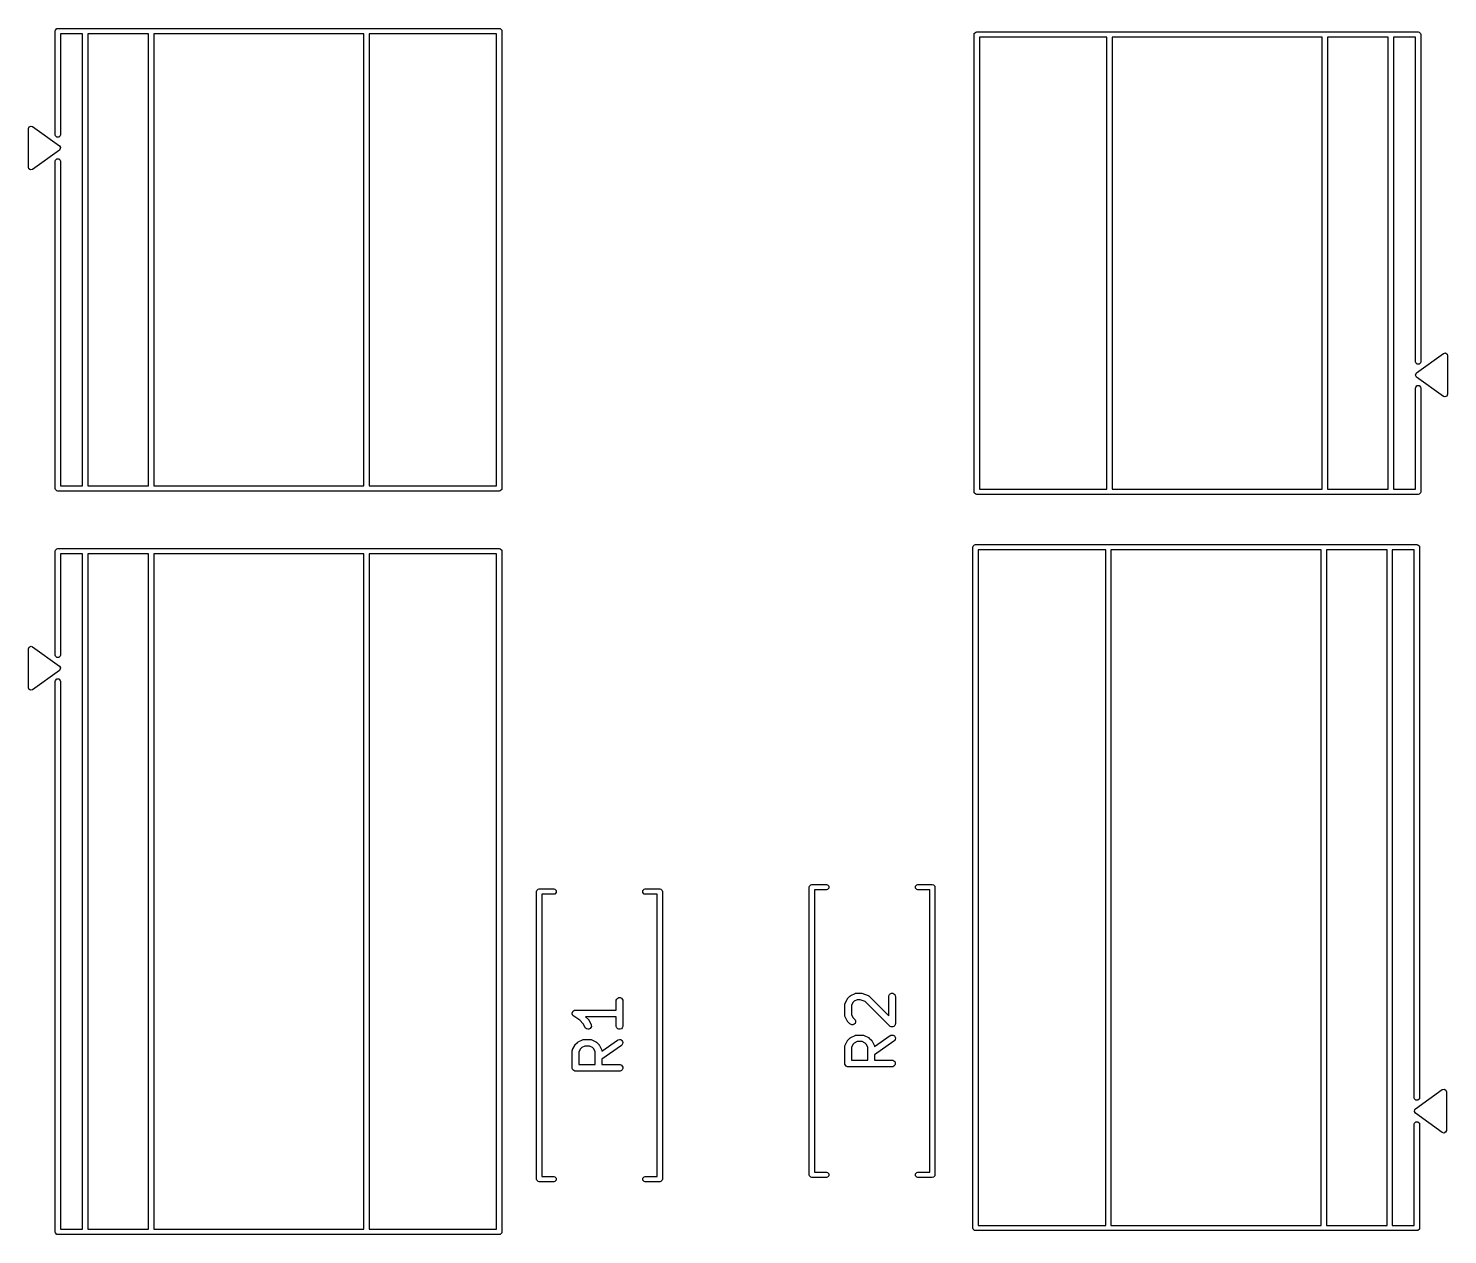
# Model space of a CAD drawing. Header units: millimetres. Extents: x 69 to 108.1, y -103.8 to -33.5.
# Drawn here: x 75.86 to 108.14, y -60.96 to -33.53 of the extents above; entities that cross this region are included whole.
import ezdxf

# ---------------------------------------------------------------- set-up
doc = ezdxf.new("R2010")
doc.units = ezdxf.units.MM
doc.layers.add('BLACK', color=7, linetype='CONTINUOUS')

msp = doc.modelspace()

# ---------------------------------------------------------------- linework, layer by layer
at = {"layer": 'BLACK', "linetype": 'CONTINUOUS'}
for p, q in [((76.47, -33.59), (76.474567, -33.567039)), ((76.474567, -33.567039), (76.507039, -33.534567)), ((76.507039, -33.534567), (76.53, -33.53)), ((76.53, -33.53), (86.57, -33.53)), ((86.57, -33.53), (86.592961, -33.534567)), ((86.592961, -33.534567), (86.625433, -33.567039)), ((86.625433, -33.567039), (86.63, -33.59)), ((76.47, -35.95), (76.47, -33.59)), ((77.09, -33.65), (76.59, -33.65)), ((76.59, -33.65), (76.59, -35.95)), ((77.09, -43.93), (77.09, -33.65)), ((77.21, -33.65), (77.21, -43.93)), ((78.59, -33.65), (77.21, -33.65)), ((78.59, -43.93), (78.59, -33.65)), ((78.71, -33.65), (78.71, -43.93)), ((83.49, -33.65), (78.71, -33.65)), ((83.49, -43.93), (83.49, -33.65)), ((83.61, -33.65), (83.61, -43.93)), ((86.51, -33.65), (83.61, -33.65)), ((86.51, -43.93), (86.51, -33.65)), ((86.63, -33.59), (86.63, -43.99)), ((97.37, -33.67), (97.374567, -33.647039)), ((97.37, -44.07), (97.37, -33.67)), ((97.374567, -33.647039), (97.407039, -33.614567)), ((97.407039, -33.614567), (97.43, -33.61)), ((97.43, -33.61), (107.47, -33.61)), ((97.49, -33.73), (97.49, -44.01)), ((100.39, -33.73), (97.49, -33.73)), ((100.39, -44.01), (100.39, -33.73)), ((100.51, -33.73), (100.51, -44.01)), ((105.29, -33.73), (100.51, -33.73)), ((105.29, -44.01), (105.29, -33.73)), ((105.41, -33.73), (105.41, -44.01)), ((106.79, -33.73), (105.41, -33.73)), ((106.79, -44.01), (106.79, -33.73)), ((107.41, -33.73), (106.91, -33.73)), ((106.91, -33.73), (106.91, -44.01)), ((107.41, -41.11), (107.41, -33.73)), ((107.47, -33.61), (107.492961, -33.614567)), ((107.492961, -33.614567), (107.525433, -33.647039)), ((107.525433, -33.647039), (107.53, -33.67)), ((107.53, -33.67), (107.53, -41.11)), ((75.86, -35.81), (75.877574, -35.767574)), ((75.86, -36.69), (75.86, -35.81)), ((75.877574, -35.767574), (75.92, -35.75)), ((75.92, -35.75), (75.9551, -35.761338)), ((75.9551, -35.761338), (76.5651, -36.201338)), ((76.474567, -35.972961), (76.47, -35.95)), ((76.507039, -36.005433), (76.474567, -35.972961)), ((76.552961, -36.005433), (76.507039, -36.005433)), ((76.585433, -35.972961), (76.552961, -36.005433)), ((76.59, -35.95), (76.585433, -35.972961)), ((76.5651, -36.298662), (75.9551, -36.738662)), ((76.5651, -36.201338), (76.589229, -36.240411)), ((76.578662, -36.2851), (76.5651, -36.298662)), ((76.589229, -36.240411), (76.578662, -36.2851)), ((75.871338, -36.7251), (75.86, -36.69)), ((75.910411, -36.749229), (75.871338, -36.7251)), ((75.9551, -36.738662), (75.910411, -36.749229)), ((76.47, -36.55), (76.474567, -36.527039)), ((76.47, -43.99), (76.47, -36.55)), ((76.474567, -36.527039), (76.507039, -36.494567)), ((76.507039, -36.494567), (76.552961, -36.494567)), ((76.552961, -36.494567), (76.585433, -36.527039)), ((76.585433, -36.527039), (76.59, -36.55)), ((76.59, -36.55), (76.59, -43.93)), ((107.4349, -41.361338), (108.0449, -40.921338)), ((108.0449, -40.921338), (108.089589, -40.910771)), ((108.089589, -40.910771), (108.128662, -40.9349)), ((108.128662, -40.9349), (108.14, -40.97)), ((108.14, -40.97), (108.14, -41.85)), ((107.414567, -41.132961), (107.41, -41.11)), ((107.447039, -41.165433), (107.414567, -41.132961)), ((107.492961, -41.165433), (107.447039, -41.165433)), ((107.525433, -41.132961), (107.492961, -41.165433)), ((107.53, -41.11), (107.525433, -41.132961)), ((107.410771, -41.419589), (107.421338, -41.3749)), ((107.4349, -41.458662), (107.410771, -41.419589)), ((107.421338, -41.3749), (107.4349, -41.361338)), ((108.0449, -41.898662), (107.4349, -41.458662)), ((107.41, -41.71), (107.414567, -41.687039)), ((107.41, -44.01), (107.41, -41.71)), ((107.414567, -41.687039), (107.447039, -41.654567)), ((107.447039, -41.654567), (107.492961, -41.654567)), ((107.492961, -41.654567), (107.525433, -41.687039)), ((107.525433, -41.687039), (107.53, -41.71)), ((107.53, -41.71), (107.53, -44.07)), ((108.08, -41.91), (108.0449, -41.898662)), ((108.122426, -41.892426), (108.08, -41.91)), ((108.14, -41.85), (108.122426, -41.892426)), ((76.474567, -44.012961), (76.47, -43.99)), ((76.507039, -44.045433), (76.474567, -44.012961)), ((76.53, -44.05), (76.507039, -44.045433)), ((86.57, -44.05), (76.53, -44.05)), ((76.59, -43.93), (77.09, -43.93)), ((77.21, -43.93), (78.59, -43.93)), ((78.71, -43.93), (83.49, -43.93)), ((83.61, -43.93), (86.51, -43.93)), ((86.592961, -44.045433), (86.57, -44.05)), ((86.625433, -44.012961), (86.592961, -44.045433)), ((86.63, -43.99), (86.625433, -44.012961)), ((97.374567, -44.092961), (97.37, -44.07)), ((97.407039, -44.125433), (97.374567, -44.092961)), ((97.43, -44.13), (97.407039, -44.125433)), ((107.47, -44.13), (97.43, -44.13)), ((97.49, -44.01), (100.39, -44.01)), ((100.51, -44.01), (105.29, -44.01)), ((105.41, -44.01), (106.79, -44.01)), ((106.91, -44.01), (107.41, -44.01)), ((107.492961, -44.125433), (107.47, -44.13)), ((107.525433, -44.092961), (107.492961, -44.125433)), ((107.53, -44.07), (107.525433, -44.092961)), ((76.47, -45.42), (76.474567, -45.397039)), ((76.47, -47.78), (76.47, -45.42)), ((76.474567, -45.397039), (76.507039, -45.364567)), ((76.507039, -45.364567), (76.53, -45.36)), ((76.53, -45.36), (86.57, -45.36)), ((77.09, -45.48), (76.59, -45.48)), ((76.59, -45.48), (76.59, -47.78)), ((77.09, -60.84), (77.09, -45.48)), ((77.21, -45.48), (77.21, -60.84)), ((78.59, -45.48), (77.21, -45.48)), ((78.59, -60.84), (78.59, -45.48)), ((78.71, -45.48), (78.71, -60.84)), ((83.49, -45.48), (78.71, -45.48)), ((83.49, -60.84), (83.49, -45.48)), ((83.61, -45.48), (83.61, -60.84)), ((86.51, -45.48), (83.61, -45.48)), ((86.51, -60.84), (86.51, -45.48)), ((86.57, -45.36), (86.592961, -45.364567)), ((86.592961, -45.364567), (86.625433, -45.397039)), ((86.625433, -45.397039), (86.63, -45.42)), ((86.63, -45.42), (86.63, -60.9)), ((97.3425, -45.33), (97.347067, -45.307039)), ((97.3425, -60.81), (97.3425, -45.33)), ((97.347067, -45.307039), (97.379539, -45.274567)), ((97.379539, -45.274567), (97.4025, -45.27)), ((97.4025, -45.27), (107.4425, -45.27)), ((97.4625, -45.39), (97.4625, -60.75)), ((100.3625, -45.39), (97.4625, -45.39)), ((100.3625, -60.75), (100.3625, -45.39)), ((100.4825, -45.39), (100.4825, -60.75)), ((105.2625, -45.39), (100.4825, -45.39)), ((105.2625, -60.75), (105.2625, -45.39)), ((105.3825, -45.39), (105.3825, -60.75)), ((106.7625, -45.39), (105.3825, -45.39)), ((106.7625, -60.75), (106.7625, -45.39)), ((107.3825, -45.39), (106.8825, -45.39)), ((106.8825, -45.39), (106.8825, -60.75)), ((107.3825, -57.85), (107.3825, -45.39)), ((107.4425, -45.27), (107.465461, -45.274567)), ((107.465461, -45.274567), (107.497933, -45.307039)), ((107.497933, -45.307039), (107.5025, -45.33)), ((107.5025, -45.33), (107.5025, -57.85)), ((75.86, -47.64), (75.877574, -47.597574)), ((75.86, -48.52), (75.86, -47.64)), ((75.877574, -47.597574), (75.92, -47.58)), ((75.92, -47.58), (75.9551, -47.591338)), ((75.9551, -47.591338), (76.5651, -48.031338)), ((76.474567, -47.802961), (76.47, -47.78)), ((76.507039, -47.835433), (76.474567, -47.802961)), ((76.552961, -47.835433), (76.507039, -47.835433)), ((76.585433, -47.802961), (76.552961, -47.835433)), ((76.5651, -48.031338), (76.589229, -48.070411)), ((76.589229, -48.070411), (76.578662, -48.1151)), ((76.59, -47.78), (76.585433, -47.802961)), ((76.5651, -48.128662), (75.9551, -48.568662)), ((76.47, -48.38), (76.474567, -48.357039)), ((76.47, -60.9), (76.47, -48.38)), ((76.474567, -48.357039), (76.507039, -48.324567)), ((76.507039, -48.324567), (76.552961, -48.324567)), ((76.552961, -48.324567), (76.585433, -48.357039)), ((76.578662, -48.1151), (76.5651, -48.128662)), ((76.585433, -48.357039), (76.59, -48.38)), ((76.59, -48.38), (76.59, -60.84)), ((75.871338, -48.5551), (75.86, -48.52)), ((75.910411, -48.579229), (75.871338, -48.5551)), ((75.9551, -48.568662), (75.910411, -48.579229)), ((87.42, -53.16), (87.424567, -53.137039)), ((87.42, -59.7), (87.42, -53.16)), ((87.424567, -53.137039), (87.457039, -53.104567)), ((87.457039, -53.104567), (87.48, -53.1)), ((87.48, -53.1), (87.81, -53.1)), ((87.81, -53.22), (87.54, -53.22)), ((87.54, -53.22), (87.54, -59.64)), ((87.81, -53.1), (87.832961, -53.104567)), ((87.832961, -53.215433), (87.81, -53.22)), ((87.832961, -53.104567), (87.865433, -53.137039)), ((87.865433, -53.182961), (87.832961, -53.215433)), ((87.865433, -53.137039), (87.865433, -53.182961)), ((89.834567, -53.137039), (89.867039, -53.104567)), ((89.834567, -53.182961), (89.834567, -53.137039)), ((89.867039, -53.215433), (89.834567, -53.182961)), ((89.867039, -53.104567), (89.89, -53.1)), ((89.89, -53.22), (89.867039, -53.215433)), ((89.89, -53.1), (90.22, -53.1)), ((90.16, -53.22), (89.89, -53.22)), ((90.16, -59.64), (90.16, -53.22)), ((90.22, -53.1), (90.242961, -53.104567)), ((90.242961, -53.104567), (90.275433, -53.137039)), ((90.275433, -53.137039), (90.28, -53.16)), ((90.28, -53.16), (90.28, -59.7)), ((93.62, -53.06), (93.624567, -53.037039)), ((93.62, -59.6), (93.62, -53.06)), ((93.624567, -53.037039), (93.657039, -53.004567)), ((93.657039, -53.004567), (93.68, -53)), ((93.68, -53), (94.01, -53)), ((94.01, -53.12), (93.74, -53.12)), ((93.74, -53.12), (93.74, -59.54)), ((94.01, -53), (94.032961, -53.004567)), ((94.032961, -53.115433), (94.01, -53.12)), ((94.032961, -53.004567), (94.065433, -53.037039)), ((94.065433, -53.082961), (94.032961, -53.115433)), ((94.065433, -53.037039), (94.065433, -53.082961)), ((96.034567, -53.037039), (96.067039, -53.004567)), ((96.034567, -53.082961), (96.034567, -53.037039)), ((96.067039, -53.115433), (96.034567, -53.082961)), ((96.067039, -53.004567), (96.09, -53)), ((96.09, -53.12), (96.067039, -53.115433)), ((96.09, -53), (96.42, -53)), ((96.36, -53.12), (96.09, -53.12)), ((96.36, -59.54), (96.36, -53.12)), ((96.42, -53), (96.442961, -53.004567)), ((96.442961, -53.004567), (96.475433, -53.037039)), ((96.475433, -53.037039), (96.48, -53.06)), ((96.48, -53.06), (96.48, -59.6)), ((94.566516, -55.524822), (94.661754, -55.477203)), ((94.661754, -55.477203), (94.675485, -55.471948)), ((94.675485, -55.471948), (94.678174, -55.471756)), ((94.678174, -55.471756), (94.680663, -55.470726)), ((94.680663, -55.470726), (94.695295, -55.469285)), ((94.695295, -55.469285), (94.790533, -55.469285)), ((94.790533, -55.469285), (94.797938, -55.470014)), ((94.797938, -55.470014), (94.799913, -55.469874)), ((94.799913, -55.469874), (94.80251, -55.470464)), ((94.80251, -55.470464), (94.805165, -55.470726)), ((94.805165, -55.470726), (94.806996, -55.471484)), ((94.806996, -55.471484), (94.81425, -55.473134)), ((94.81425, -55.473134), (94.957107, -55.520753)), ((94.957107, -55.520753), (94.970532, -55.526747)), ((95.43126, -55.529653), (95.442459, -55.502617)), ((95.442459, -55.502617), (95.463151, -55.481925)), ((95.463151, -55.481925), (95.490187, -55.470726)), ((95.490187, -55.470726), (95.519451, -55.470726)), ((95.519451, -55.470726), (95.546487, -55.481925)), ((95.546487, -55.481925), (95.567179, -55.502617)), ((95.567179, -55.502617), (95.578378, -55.529653)), ((89.229819, -55.644285), (89.23126, -55.629653)), ((89.229819, -55.854999), (89.229819, -55.644285)), ((89.23126, -55.629653), (89.242459, -55.602617)), ((89.242459, -55.602617), (89.263151, -55.581925)), ((89.263151, -55.581925), (89.290187, -55.570726)), ((89.290187, -55.570726), (89.319451, -55.570726)), ((89.319451, -55.570726), (89.346487, -55.581925)), ((89.346487, -55.581925), (89.367179, -55.602617)), ((89.367179, -55.602617), (89.378378, -55.629653)), ((89.378378, -55.629653), (89.379819, -55.644285)), ((89.379819, -55.644285), (89.379819, -56.215713)), ((94.429819, -55.734761), (94.43126, -55.720129)), ((94.429819, -55.972856), (94.429819, -55.734761)), ((94.43126, -55.720129), (94.432291, -55.717639)), ((94.432291, -55.717639), (94.432482, -55.714952)), ((94.432482, -55.714952), (94.437737, -55.70122)), ((94.437737, -55.70122), (94.485356, -55.605982)), ((94.485356, -55.605982), (94.48932, -55.599682)), ((94.48932, -55.599682), (94.490078, -55.597855)), ((94.490078, -55.597855), (94.491766, -55.595798)), ((94.491766, -55.595798), (94.493188, -55.593539)), ((94.493188, -55.593539), (94.494686, -55.592239)), ((94.494686, -55.592239), (94.499405, -55.58649)), ((94.499405, -55.58649), (94.547024, -55.538871)), ((94.547024, -55.538871), (94.552773, -55.534152)), ((94.552773, -55.534152), (94.554073, -55.532654)), ((94.554073, -55.532654), (94.556332, -55.531232)), ((94.556332, -55.531232), (94.558389, -55.529544)), ((94.558389, -55.529544), (94.560216, -55.528786)), ((94.560216, -55.528786), (94.566516, -55.524822)), ((94.614077, -55.68395), (94.579819, -55.752466)), ((94.579819, -55.752466), (94.579819, -55.955151)), ((94.644484, -55.653543), (94.614077, -55.68395)), ((94.713, -55.619285), (94.644484, -55.653543)), ((94.778363, -55.619285), (94.713, -55.619285)), ((94.892876, -55.657456), (94.778363, -55.619285)), ((95.451786, -56.216365), (94.892876, -55.657456)), ((94.970532, -55.526747), (94.972567, -55.528512)), ((94.972567, -55.528512), (94.975058, -55.529544)), ((94.975058, -55.529544), (94.986423, -55.538871)), ((94.986423, -55.538871), (95.429819, -55.982266)), ((95.429819, -55.544285), (95.43126, -55.529653)), ((95.429819, -55.982266), (95.429819, -55.544285)), ((95.578378, -55.529653), (95.579819, -55.544285)), ((95.579819, -55.544285), (95.579819, -56.163332)), ((88.229819, -55.930078), (88.23126, -55.922793)), ((88.23126, -55.937282), (88.229819, -55.930078)), ((88.23126, -55.915367), (88.234072, -55.908578)), ((88.23126, -55.922793), (88.23126, -55.915367)), ((88.23126, -55.944631), (88.23126, -55.937282)), ((88.234101, -55.951491), (88.23126, -55.944631)), ((88.234072, -55.908578), (88.235498, -55.90137)), ((88.235558, -55.958772), (88.234101, -55.951491)), ((88.235498, -55.90137), (88.239617, -55.895191)), ((88.239646, -55.964877), (88.235558, -55.958772)), ((88.239617, -55.895191), (88.242459, -55.888331)), ((88.242459, -55.971667), (88.239646, -55.964877)), ((88.242459, -55.888331), (88.247654, -55.883135)), ((88.247709, -55.976917), (88.242459, -55.971667)), ((88.247654, -55.883135), (88.251731, -55.877021)), ((88.251841, -55.983087), (88.247709, -55.976917)), ((88.251731, -55.877021), (88.2579, -55.872889)), ((88.263099, -55.992307), (88.251841, -55.983087)), ((88.2579, -55.872889), (88.263151, -55.867639)), ((88.263151, -55.992359), (88.263099, -55.992307)), ((88.263151, -55.867639), (88.26994, -55.864826)), ((88.263173, -55.992368), (88.263151, -55.992359)), ((88.263216, -55.992403), (88.263173, -55.992368)), ((88.399894, -56.083521), (88.263216, -55.992403)), ((88.26994, -55.864826), (88.276046, -55.860738)), ((88.276046, -55.860738), (88.283326, -55.859281)), ((88.283326, -55.859281), (88.290187, -55.85644)), ((88.290187, -55.85644), (88.304663, -55.855014)), ((88.304663, -55.855014), (88.30474, -55.854999)), ((88.30474, -55.854999), (88.304766, -55.855004)), ((88.304766, -55.855004), (88.304819, -55.854999)), ((88.304819, -55.854999), (89.229819, -55.854999)), ((88.481275, -56.164902), (88.399894, -56.083521)), ((88.523451, -56.249254), (88.481275, -56.164902)), ((89.229819, -56.004999), (88.533504, -56.004999)), ((88.533504, -56.004999), (88.595947, -56.067442)), ((88.595947, -56.067442), (88.600667, -56.073192)), ((88.600667, -56.073192), (88.602164, -56.074491)), ((88.602164, -56.074491), (88.603583, -56.076745)), ((88.603583, -56.076745), (88.605275, -56.078807)), ((88.605275, -56.078807), (88.606033, -56.080639)), ((88.606033, -56.080639), (88.609996, -56.086934)), ((88.609996, -56.086934), (88.657615, -56.182172)), ((89.229819, -56.215713), (89.229819, -56.004999)), ((94.43126, -55.987488), (94.429819, -55.972856)), ((94.432291, -55.989977), (94.43126, -55.987488)), ((94.432482, -55.992665), (94.432291, -55.989977)), ((94.437737, -56.006397), (94.432482, -55.992665)), ((94.485356, -56.101635), (94.437737, -56.006397)), ((94.48932, -56.107934), (94.485356, -56.101635)), ((94.490078, -56.109762), (94.48932, -56.107934)), ((94.491766, -56.111818), (94.490078, -56.109762)), ((94.493188, -56.114078), (94.491766, -56.111818)), ((94.494686, -56.115377), (94.493188, -56.114078)), ((94.499405, -56.121127), (94.494686, -56.115377)), ((94.547024, -56.168746), (94.499405, -56.121127)), ((94.579819, -55.955151), (94.614077, -56.023667)), ((94.614077, -56.023667), (94.65309, -56.06268)), ((94.662417, -56.15738), (94.641724, -56.178073)), ((94.65309, -56.06268), (94.662417, -56.074045)), ((94.662417, -56.074045), (94.673616, -56.101081)), ((94.673616, -56.130344), (94.662417, -56.15738)), ((94.673616, -56.101081), (94.673616, -56.130344)), ((95.579819, -56.163332), (95.578378, -56.177964)), ((88.531283, -56.261697), (88.523451, -56.249254)), ((88.553391, -56.28087), (88.531283, -56.261697)), ((88.581152, -56.290124), (88.553391, -56.28087)), ((88.610342, -56.28805), (88.581152, -56.290124)), ((88.636517, -56.274962), (88.610342, -56.28805)), ((88.65569, -56.252855), (88.636517, -56.274962)), ((88.664944, -56.225093), (88.65569, -56.252855)), ((88.657615, -56.182172), (88.66287, -56.195903)), ((88.66287, -56.195903), (88.664944, -56.225093)), ((89.23126, -56.230345), (89.229819, -56.215713)), ((89.242459, -56.257381), (89.23126, -56.230345)), ((89.263151, -56.278073), (89.242459, -56.257381)), ((89.290187, -56.289272), (89.263151, -56.278073)), ((89.319451, -56.289272), (89.290187, -56.289272)), ((89.346487, -56.278073), (89.319451, -56.289272)), ((89.367179, -56.257381), (89.346487, -56.278073)), ((89.378378, -56.230345), (89.367179, -56.257381)), ((89.379819, -56.215713), (89.378378, -56.230345)), ((94.558389, -56.178073), (94.547024, -56.168746)), ((94.547024, -56.491252), (94.552773, -56.486533)), ((94.552773, -56.486533), (94.554073, -56.485035)), ((94.554073, -56.485035), (94.556332, -56.483613)), ((94.556332, -56.483613), (94.558389, -56.481925)), ((94.585425, -56.189272), (94.558389, -56.178073)), ((94.558389, -56.481925), (94.560216, -56.481167)), ((94.560216, -56.481167), (94.566516, -56.477203)), ((94.566516, -56.477203), (94.661754, -56.429584)), ((94.614688, -56.189272), (94.585425, -56.189272)), ((94.641724, -56.178073), (94.614688, -56.189272)), ((94.661754, -56.429584), (94.675485, -56.424329)), ((94.675485, -56.424329), (94.678174, -56.424137)), ((94.678174, -56.424137), (94.680663, -56.423107)), ((94.680663, -56.423107), (94.695295, -56.421666)), ((94.695295, -56.421666), (94.838152, -56.421666)), ((94.838152, -56.421666), (94.852784, -56.423107)), ((94.852784, -56.423107), (94.855273, -56.424138)), ((94.855273, -56.424138), (94.857961, -56.424329)), ((94.857961, -56.424329), (94.871693, -56.429584)), ((94.871693, -56.429584), (94.966931, -56.477203)), ((94.966931, -56.477203), (94.97323, -56.481167)), ((94.97323, -56.481167), (94.975058, -56.481925)), ((94.975058, -56.481925), (94.977114, -56.483613)), ((94.977114, -56.483613), (94.979374, -56.485035)), ((94.979374, -56.485035), (94.980673, -56.486533)), ((94.980673, -56.486533), (94.986423, -56.491252)), ((95.103518, -56.686026), (95.46181, -56.435223)), ((95.463151, -56.225693), (95.451786, -56.216365)), ((95.46181, -56.435223), (95.474623, -56.428013)), ((95.482268, -56.233611), (95.463151, -56.225693)), ((95.474623, -56.428013), (95.503194, -56.421684)), ((95.490187, -56.236891), (95.482268, -56.233611)), ((95.490188, -56.236891), (95.490187, -56.236891)), ((95.519451, -56.236891), (95.490188, -56.236891)), ((95.503194, -56.421684), (95.532012, -56.426769)), ((95.546487, -56.225692), (95.519451, -56.236891)), ((95.532012, -56.426769), (95.55669, -56.442496)), ((95.56718, -56.205), (95.546487, -56.225692)), ((95.55669, -56.442496), (95.573472, -56.46647)), ((95.575098, -56.185882), (95.56718, -56.205)), ((95.573472, -56.46647), (95.579802, -56.495041)), ((95.578378, -56.177964), (95.575098, -56.185882)), ((88.229819, -56.787142), (88.23126, -56.77251)), ((88.229819, -57.168094), (88.229819, -56.787142)), ((88.23126, -56.77251), (88.232291, -56.77002)), ((88.232291, -56.77002), (88.232482, -56.767333)), ((88.232482, -56.767333), (88.237737, -56.753601)), ((88.237737, -56.753601), (88.285356, -56.658363)), ((88.285356, -56.658363), (88.28932, -56.652063)), ((88.28932, -56.652063), (88.290078, -56.650236)), ((88.290078, -56.650236), (88.291766, -56.648179)), ((88.291766, -56.648179), (88.293188, -56.64592)), ((88.293188, -56.64592), (88.294686, -56.64462)), ((88.294686, -56.64462), (88.299405, -56.638871)), ((88.299405, -56.638871), (88.347024, -56.591252)), ((88.347024, -56.591252), (88.352773, -56.586533)), ((88.352773, -56.586533), (88.354073, -56.585035)), ((88.354073, -56.585035), (88.356332, -56.583613)), ((88.356332, -56.583613), (88.358389, -56.581925)), ((88.358389, -56.581925), (88.360216, -56.581167)), ((88.360216, -56.581167), (88.366516, -56.577203)), ((88.366516, -56.577203), (88.461754, -56.529584)), ((88.414077, -56.736331), (88.379819, -56.804847)), ((88.379819, -56.804847), (88.379819, -57.093094)), ((88.444484, -56.705924), (88.414077, -56.736331)), ((88.513, -56.671666), (88.444484, -56.705924)), ((88.461754, -56.529584), (88.475485, -56.524329)), ((88.475485, -56.524329), (88.478174, -56.524137)), ((88.478174, -56.524137), (88.480663, -56.523107)), ((88.480663, -56.523107), (88.495295, -56.521666)), ((88.495295, -56.521666), (88.638152, -56.521666)), ((88.620447, -56.671666), (88.513, -56.671666)), ((88.688963, -56.705924), (88.620447, -56.671666)), ((88.638152, -56.521666), (88.652784, -56.523107)), ((88.652784, -56.523107), (88.655273, -56.524138)), ((88.655273, -56.524138), (88.657961, -56.524329)), ((88.657961, -56.524329), (88.671693, -56.529584)), ((88.671693, -56.529584), (88.766931, -56.577203)), ((88.71937, -56.736331), (88.688963, -56.705924)), ((88.753628, -56.804847), (88.71937, -56.736331)), ((88.753628, -57.093094), (88.753628, -56.804847)), ((88.766931, -56.577203), (88.77323, -56.581167)), ((88.77323, -56.581167), (88.775058, -56.581925)), ((88.775058, -56.581925), (88.777114, -56.583613)), ((88.777114, -56.583613), (88.779374, -56.585035)), ((88.779374, -56.585035), (88.780673, -56.586533)), ((88.780673, -56.586533), (88.786423, -56.591252)), ((88.786423, -56.591252), (88.834042, -56.638871)), ((88.834042, -56.638871), (88.83876, -56.64462)), ((88.83876, -56.64462), (88.840259, -56.64592)), ((88.840259, -56.64592), (88.84168, -56.648179)), ((88.84168, -56.648179), (88.843369, -56.650236)), ((88.843369, -56.650236), (88.844126, -56.652063)), ((88.844126, -56.652063), (88.848091, -56.658363)), ((88.848091, -56.658363), (88.89571, -56.753601)), ((88.89571, -56.753601), (88.900965, -56.767332)), ((88.900965, -56.767332), (88.901156, -56.770021)), ((88.901156, -56.770021), (88.902187, -56.77251)), ((88.902187, -56.77251), (88.903518, -56.786026)), ((88.903518, -56.786026), (89.26181, -56.535223)), ((89.347829, -56.658108), (88.903628, -56.969048)), ((89.26181, -56.535223), (89.274623, -56.528013)), ((89.274623, -56.528013), (89.303194, -56.521684)), ((89.303194, -56.521684), (89.332012, -56.526769)), ((89.332012, -56.526769), (89.35669, -56.542496)), ((89.358989, -56.648537), (89.347829, -56.658108)), ((89.35669, -56.542496), (89.373472, -56.56647)), ((89.374716, -56.623858), (89.358989, -56.648537)), ((89.373472, -56.56647), (89.379802, -56.595041)), ((89.379802, -56.595041), (89.374716, -56.623858)), ((94.429819, -56.687142), (94.43126, -56.67251)), ((94.429819, -57.068094), (94.429819, -56.687142)), ((94.43126, -56.67251), (94.432291, -56.67002)), ((94.432291, -56.67002), (94.432482, -56.667333)), ((94.432482, -56.667333), (94.437737, -56.653601)), ((94.437737, -56.653601), (94.485356, -56.558363)), ((94.485356, -56.558363), (94.48932, -56.552063)), ((94.48932, -56.552063), (94.490078, -56.550236)), ((94.490078, -56.550236), (94.491766, -56.548179)), ((94.491766, -56.548179), (94.493188, -56.54592)), ((94.493188, -56.54592), (94.494686, -56.54462)), ((94.494686, -56.54462), (94.499405, -56.538871)), ((94.499405, -56.538871), (94.547024, -56.491252)), ((94.614077, -56.636331), (94.579819, -56.704847)), ((94.579819, -56.704847), (94.579819, -56.993094)), ((94.644484, -56.605924), (94.614077, -56.636331)), ((94.713, -56.571666), (94.644484, -56.605924)), ((94.820447, -56.571666), (94.713, -56.571666)), ((94.888963, -56.605924), (94.820447, -56.571666)), ((94.91937, -56.636331), (94.888963, -56.605924)), ((94.953628, -56.704847), (94.91937, -56.636331)), ((94.953628, -56.993094), (94.953628, -56.704847)), ((94.986423, -56.491252), (95.034042, -56.538871)), ((95.034042, -56.538871), (95.03876, -56.54462)), ((95.03876, -56.54462), (95.040259, -56.54592)), ((95.040259, -56.54592), (95.04168, -56.548179)), ((95.04168, -56.548179), (95.043369, -56.550236)), ((95.043369, -56.550236), (95.044126, -56.552063)), ((95.044126, -56.552063), (95.048091, -56.558363)), ((95.048091, -56.558363), (95.09571, -56.653601)), ((95.09571, -56.653601), (95.100965, -56.667332)), ((95.100965, -56.667332), (95.101156, -56.670021)), ((95.101156, -56.670021), (95.102187, -56.67251)), ((95.102187, -56.67251), (95.103518, -56.686026)), ((95.547829, -56.558108), (95.103628, -56.869048)), ((95.558989, -56.548537), (95.547829, -56.558108)), ((95.574716, -56.523858), (95.558989, -56.548537)), ((95.579802, -56.495041), (95.574716, -56.523858)), ((88.379819, -57.093094), (88.753628, -57.093094)), ((88.903628, -56.969048), (88.903628, -57.093094)), ((88.903628, -57.093094), (89.304819, -57.093094)), ((89.304819, -57.093094), (89.319451, -57.094535)), ((89.319451, -57.094535), (89.346487, -57.105734)), ((89.346487, -57.105734), (89.367179, -57.126426)), ((89.367179, -57.126426), (89.378378, -57.153462)), ((94.43126, -57.082726), (94.429819, -57.068094)), ((94.442459, -57.109762), (94.43126, -57.082726)), ((94.463151, -57.130454), (94.442459, -57.109762)), ((94.490187, -57.141653), (94.463151, -57.130454)), ((94.579819, -56.993094), (94.953628, -56.993094)), ((95.103628, -56.869048), (95.103628, -56.993094)), ((95.103628, -56.993094), (95.504819, -56.993094)), ((95.504819, -56.993094), (95.519451, -56.994535)), ((95.519451, -56.994535), (95.546487, -57.005734)), ((95.546487, -57.130454), (95.519451, -57.141653)), ((95.546487, -57.005734), (95.567179, -57.026426)), ((95.567179, -57.109762), (95.546487, -57.130454)), ((95.567179, -57.026426), (95.578378, -57.053462)), ((95.578378, -57.082726), (95.567179, -57.109762)), ((95.578378, -57.053462), (95.578378, -57.082726)), ((88.23126, -57.182726), (88.229819, -57.168094)), ((88.242459, -57.209762), (88.23126, -57.182726)), ((88.263151, -57.230454), (88.242459, -57.209762)), ((88.290187, -57.241653), (88.263151, -57.230454)), ((88.304819, -57.243094), (88.290187, -57.241653)), ((89.304819, -57.243094), (88.304819, -57.243094)), ((89.319451, -57.241653), (89.304819, -57.243094)), ((89.346487, -57.230454), (89.319451, -57.241653)), ((89.367179, -57.209762), (89.346487, -57.230454)), ((89.378378, -57.182726), (89.367179, -57.209762)), ((89.378378, -57.153462), (89.378378, -57.182726)), ((94.504819, -57.143094), (94.490187, -57.141653)), ((95.504819, -57.143094), (94.504819, -57.143094)), ((95.519451, -57.141653), (95.504819, -57.143094)), ((107.4074, -58.101338), (108.0174, -57.661338)), ((108.0174, -57.661338), (108.062089, -57.650771)), ((108.062089, -57.650771), (108.101162, -57.6749)), ((108.101162, -57.6749), (108.1125, -57.71)), ((108.1125, -57.71), (108.1125, -58.59)), ((107.387067, -57.872961), (107.3825, -57.85)), ((107.419539, -57.905433), (107.387067, -57.872961)), ((107.393838, -58.1149), (107.4074, -58.101338)), ((107.465461, -57.905433), (107.419539, -57.905433)), ((107.497933, -57.872961), (107.465461, -57.905433)), ((107.5025, -57.85), (107.497933, -57.872961)), ((107.383271, -58.159589), (107.393838, -58.1149)), ((107.4074, -58.198662), (107.383271, -58.159589)), ((107.387067, -58.427039), (107.419539, -58.394567)), ((108.0174, -58.638662), (107.4074, -58.198662)), ((107.419539, -58.394567), (107.465461, -58.394567)), ((107.465461, -58.394567), (107.497933, -58.427039)), ((107.3825, -58.45), (107.387067, -58.427039)), ((107.3825, -60.75), (107.3825, -58.45)), ((107.497933, -58.427039), (107.5025, -58.45)), ((107.5025, -58.45), (107.5025, -60.81)), ((108.0525, -58.65), (108.0174, -58.638662)), ((108.094926, -58.632426), (108.0525, -58.65)), ((108.1125, -58.59), (108.094926, -58.632426)), ((87.424567, -59.722961), (87.42, -59.7)), ((87.54, -59.64), (87.81, -59.64)), ((87.81, -59.64), (87.832961, -59.644567)), ((87.832961, -59.644567), (87.865433, -59.677039)), ((87.865433, -59.677039), (87.865433, -59.722961)), ((89.834567, -59.677039), (89.867039, -59.644567)), ((89.834567, -59.722961), (89.834567, -59.677039)), ((89.867039, -59.644567), (89.89, -59.64)), ((89.89, -59.64), (90.16, -59.64)), ((90.28, -59.7), (90.275433, -59.722961)), ((93.624567, -59.622961), (93.62, -59.6)), ((93.657039, -59.655433), (93.624567, -59.622961)), ((93.68, -59.66), (93.657039, -59.655433)), ((94.01, -59.66), (93.68, -59.66)), ((93.74, -59.54), (94.01, -59.54)), ((94.01, -59.54), (94.032961, -59.544567)), ((94.032961, -59.655433), (94.01, -59.66)), ((94.032961, -59.544567), (94.065433, -59.577039)), ((94.065433, -59.622961), (94.032961, -59.655433)), ((94.065433, -59.577039), (94.065433, -59.622961)), ((96.034567, -59.577039), (96.067039, -59.544567)), ((96.034567, -59.622961), (96.034567, -59.577039)), ((96.067039, -59.655433), (96.034567, -59.622961)), ((96.067039, -59.544567), (96.09, -59.54)), ((96.09, -59.66), (96.067039, -59.655433)), ((96.09, -59.54), (96.36, -59.54)), ((96.42, -59.66), (96.09, -59.66)), ((96.442961, -59.655433), (96.42, -59.66)), ((96.475433, -59.622961), (96.442961, -59.655433)), ((96.48, -59.6), (96.475433, -59.622961)), ((87.457039, -59.755433), (87.424567, -59.722961)), ((87.48, -59.76), (87.457039, -59.755433)), ((87.81, -59.76), (87.48, -59.76)), ((87.832961, -59.755433), (87.81, -59.76)), ((87.865433, -59.722961), (87.832961, -59.755433)), ((89.867039, -59.755433), (89.834567, -59.722961)), ((89.89, -59.76), (89.867039, -59.755433)), ((90.22, -59.76), (89.89, -59.76)), ((90.242961, -59.755433), (90.22, -59.76)), ((90.275433, -59.722961), (90.242961, -59.755433)), ((76.474567, -60.922961), (76.47, -60.9)), ((76.507039, -60.955433), (76.474567, -60.922961)), ((76.53, -60.96), (76.507039, -60.955433)), ((86.57, -60.96), (76.53, -60.96)), ((76.59, -60.84), (77.09, -60.84)), ((77.21, -60.84), (78.59, -60.84)), ((78.71, -60.84), (83.49, -60.84)), ((83.61, -60.84), (86.51, -60.84)), ((86.592961, -60.955433), (86.57, -60.96)), ((86.625433, -60.922961), (86.592961, -60.955433)), ((86.63, -60.9), (86.625433, -60.922961)), ((97.347067, -60.832961), (97.3425, -60.81)), ((97.379539, -60.865433), (97.347067, -60.832961)), ((97.4025, -60.87), (97.379539, -60.865433)), ((107.4425, -60.87), (97.4025, -60.87)), ((97.4625, -60.75), (100.3625, -60.75)), ((100.4825, -60.75), (105.2625, -60.75)), ((105.3825, -60.75), (106.7625, -60.75)), ((106.8825, -60.75), (107.3825, -60.75)), ((107.465461, -60.865433), (107.4425, -60.87)), ((107.497933, -60.832961), (107.465461, -60.865433)), ((107.5025, -60.81), (107.497933, -60.832961))]:
    msp.add_line(p, q, dxfattribs=at)

doc.saveas('drawing.dxf')
